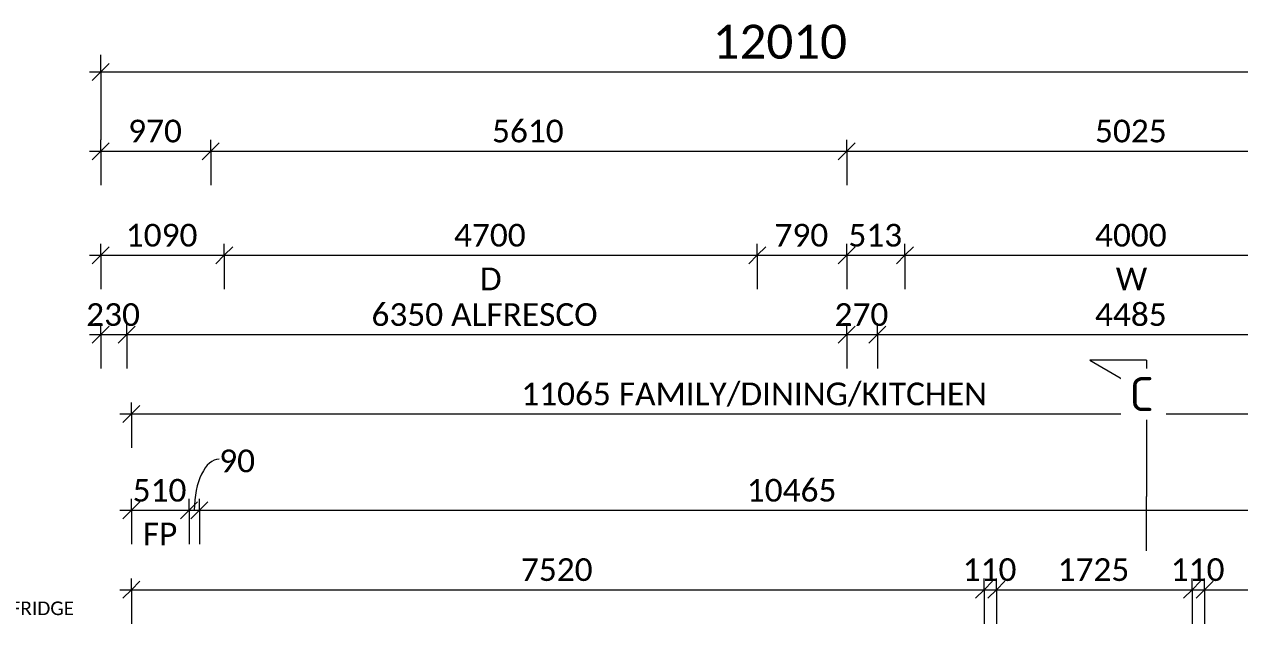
# Model space of a CAD drawing. Header units: millimetres. Extents: x 21880 to 46126, y 2095 to 35083.
# Drawn here: x 27301 to 38020, y 29795 to 35083 of the extents above; entities that cross this region are included whole.
import ezdxf

# ---------------------------------------------------------------- set-up
doc = ezdxf.new("R2010")
doc.units = ezdxf.units.MM
for name, color, linetype, lineweight in [('A-ANNO-DIMS', 211, 'Continuous', 9), ('A-ANNO-DIMS-100', 211, 'Continuous', 9), ('G-ANNO-SYMB', 111, 'Continuous', 9), ('G-ANNO-TEXT', 231, 'Continuous', 9)]:
    doc.layers.add(name, color=color, linetype=linetype, lineweight=lineweight)
doc.styles.add('Calibri_2', font='calibri.ttf', dxfattribs={"height": 120})
doc.styles.add('Calibri_4', font='calibri.ttf', dxfattribs={"height": 300})
doc.styles.add('Calibri_5', font='calibri.ttf', dxfattribs={"height": 200})
doc.styles.add('ISOCPEUR_1', font='ISOCPEUR.ttf', dxfattribs={"height": 300})
doc.dimstyles.new('2_0mm_Calibrii', dxfattribs={"dimscale": 304.8, "dimtxt": 235.469685, "dimasz": 0.492126, "dimexe": 0.328084, "dimexo": 0.0625, "dimgap": 0, "dimtad": 1, "dimdec": 0, "dimzin": 0, "dimdsep": 46, "dimtxsty": 'Calibri_5', "dimblk1": 'OBLIQUE', "dimblk2": 'OBLIQUE', "dimsah": 1, "dimcen": 0.09, "dimdle": 0.328084, "dimazin": 0, "dimtfac": 1, "dimtdec": 4, "dimtix": 1, "dimtmove": 0, "dimatfit": 3, "dimfxl": 0.984252, "dimfxlon": 1, "dimtvp": 1, "dimtolj": 1, "dimtzin": 0, "dimarcsym": 2})
doc.dimstyles.new('2_0mm_Calibrii_2', dxfattribs={"dimscale": 304.8, "dimtxt": 235.469685, "dimasz": 0.492126, "dimexe": 0.328084, "dimexo": 0.0625, "dimgap": 0, "dimtad": 1, "dimdec": 0, "dimzin": 0, "dimdsep": 46, "dimtxsty": 'Calibri_5', "dimblk1": 'OBLIQUE', "dimblk2": 'OBLIQUE', "dimsah": 1, "dimcen": 0.09, "dimdle": 0.328084, "dimazin": 0, "dimtfac": 1, "dimtdec": 4, "dimtix": 1, "dimtmove": 1, "dimatfit": 3, "dimfxl": 0.984252, "dimfxlon": 1, "dimtvp": 1, "dimtolj": 1, "dimtzin": 0, "dimarcsym": 2})
doc.dimstyles.new('3_0mm_CALIBRI', dxfattribs={"dimscale": 304.8, "dimtxt": 353.204527, "dimasz": 0.492126, "dimexe": 0.492126, "dimexo": 0.0625, "dimgap": 0, "dimtad": 1, "dimdec": 0, "dimzin": 0, "dimdsep": 46, "dimtxsty": 'Calibri_4', "dimblk1": 'OBLIQUE', "dimblk2": 'OBLIQUE', "dimsah": 1, "dimcen": 0.09, "dimdle": 0.328084, "dimazin": 0, "dimtfac": 1, "dimtdec": 4, "dimtix": 1, "dimtmove": 0, "dimatfit": 3, "dimfxl": 1.968504, "dimfxlon": 1, "dimtvp": 1, "dimtolj": 1, "dimtzin": 0, "dimarcsym": 2})

# ---------------------------------------------------------------- blocks, each defined once
blk = doc.blocks.new('DIMBLOCK1-1_ LOWER GROUND FLOOR')
at = {"layer": 'A-ANNO-DIMS-100'}
for p, q in [((27975, 34663), (27975, 34813)), ((27975, 34663), (28050, 34738)), ((39985, 34663), (39985, 34813)), ((39985, 34663), (40060, 34738)), ((27875, 34663), (40085, 34663)), ((27975, 34663), (27900, 34588)), ((27975, 34663), (27975, 34063)), ((39985, 34663), (39910, 34588)), ((39985, 34663), (39985, 34063))]:
    blk.add_line(p, q, dxfattribs=at)
at = {"layer": 'A-ANNO-DIMS-100', "color": 0, "insert": (33372, 35079), "char_height": 300, "width": 1459.14, "attachment_point": 1, "line_spacing_factor": 1.158048, "style": 'Calibri_4'}
blk.add_mtext('12010', dxfattribs=at)
blk = doc.blocks.new('_Oblique')
at = {"color": 0, "linetype": 'ByBlock', "lineweight": -2}
blk.add_line((-0.5, -0.5), (0.5, 0.5), dxfattribs=at)
blk = doc.blocks.new('DIMBLOCK3-1_ LOWER GROUND FLOOR')
at = {"layer": 'A-ANNO-DIMS-100'}
for p, q in [((27975, 33963), (27975, 34063)), ((27975, 33963), (28050, 34038)), ((28945, 33963), (28945, 34063)), ((28945, 33963), (29020, 34038)), ((27875, 33963), (28945, 33963)), ((27975, 33963), (27900, 33888)), ((27975, 33963), (27975, 33663)), ((28945, 33963), (28870, 33888)), ((28945, 33963), (28945, 33663))]:
    blk.add_line(p, q, dxfattribs=at)
at = {"layer": 'A-ANNO-DIMS-100', "color": 0, "insert": (28217, 34241), "char_height": 200, "width": 583.66, "attachment_point": 1, "line_spacing_factor": 1.158048, "style": 'Calibri_5'}
blk.add_mtext('970', dxfattribs=at)
blk = doc.blocks.new('DIMBLOCK4-1_ LOWER GROUND FLOOR')
at = {"layer": 'A-ANNO-DIMS-100'}
for p, q in [((28945, 33963), (28945, 34063)), ((28945, 33963), (29020, 34038)), ((34555, 33963), (34555, 34063)), ((34555, 33963), (34630, 34038)), ((28945, 33963), (28870, 33888)), ((28945, 33963), (34555, 33963)), ((28945, 33963), (28945, 33663)), ((34555, 33963), (34480, 33888)), ((34555, 33963), (34555, 33663))]:
    blk.add_line(p, q, dxfattribs=at)
at = {"layer": 'A-ANNO-DIMS-100', "color": 0, "insert": (31426, 34241), "char_height": 200, "width": 778.21, "attachment_point": 1, "line_spacing_factor": 1.158048, "style": 'Calibri_5'}
blk.add_mtext('5610', dxfattribs=at)
blk = doc.blocks.new('DIMBLOCK5-1_ LOWER GROUND FLOOR')
at = {"layer": 'A-ANNO-DIMS-100'}
for p, q in [((34555, 33963), (34555, 34063)), ((34555, 33963), (34630, 34038)), ((39580, 33963), (39580, 34063)), ((39580, 33963), (39655, 34038)), ((34555, 33963), (34480, 33888)), ((34555, 33963), (39580, 33963)), ((34555, 33963), (34555, 33663)), ((39580, 33963), (39505, 33888)), ((39580, 33963), (39580, 33663))]:
    blk.add_line(p, q, dxfattribs=at)
at = {"layer": 'A-ANNO-DIMS-100', "color": 0, "insert": (36744, 34241), "char_height": 200, "width": 778.21, "attachment_point": 1, "line_spacing_factor": 1.158048, "style": 'Calibri_5'}
blk.add_mtext('5025', dxfattribs=at)
blk = doc.blocks.new('DIMBLOCK24-1_ LOWER GROUND FLOOR')
at = {"layer": 'A-ANNO-DIMS-100'}
for p, q in [((27975, 33045), (27975, 33145)), ((29065, 33045), (29065, 33145)), ((27875, 33045), (29065, 33045)), ((27975, 33045), (27900, 32970)), ((27975, 33045), (28050, 33120)), ((27975, 33045), (27975, 32745)), ((29065, 33045), (28990, 32970)), ((29065, 33045), (29140, 33120)), ((29065, 33045), (29065, 32745))]:
    blk.add_line(p, q, dxfattribs=at)
at = {"layer": 'A-ANNO-DIMS-100', "color": 0, "insert": (28196, 33322), "char_height": 200, "width": 778.21, "attachment_point": 1, "line_spacing_factor": 1.158048, "style": 'Calibri_5'}
blk.add_mtext('1090', dxfattribs=at)
blk = doc.blocks.new('DIMBLOCK25-1_ LOWER GROUND FLOOR')
at = {"layer": 'A-ANNO-DIMS-100'}
for p, q in [((29065, 33045), (29065, 33145)), ((33765, 33045), (33765, 33145)), ((29065, 33045), (28990, 32970)), ((29065, 33045), (29140, 33120)), ((29065, 33045), (33765, 33045)), ((29065, 33045), (29065, 32745)), ((33765, 33045), (33690, 32970)), ((33765, 33045), (33840, 33120)), ((33765, 33045), (33765, 32745))]:
    blk.add_line(p, q, dxfattribs=at)
at = {"layer": 'A-ANNO-DIMS-100', "color": 0, "char_height": 200, "attachment_point": 1, "line_spacing_factor": 1.158048, "style": 'Calibri_5'}
for s, insert, width in [('4700', (31091, 33322), 778.21), ('D', (31319, 32936), 231.61)]:
    blk.add_mtext(s, dxfattribs=dict(at, insert=insert, width=width))
blk = doc.blocks.new('DIMBLOCK26-1_ LOWER GROUND FLOOR')
at = {"layer": 'A-ANNO-DIMS-100'}
for p, q in [((33765, 33045), (33765, 33145)), ((34555, 33045), (34555, 33145)), ((33765, 33045), (33690, 32970)), ((33765, 33045), (33840, 33120)), ((33765, 33045), (34555, 33045)), ((33765, 33045), (33765, 32745)), ((34555, 33045), (34480, 32970)), ((34555, 33045), (34630, 33120)), ((34555, 33045), (34555, 32745))]:
    blk.add_line(p, q, dxfattribs=at)
at = {"layer": 'A-ANNO-DIMS-100', "color": 0, "insert": (33917, 33322), "char_height": 200, "width": 583.66, "attachment_point": 1, "line_spacing_factor": 1.158048, "style": 'Calibri_5'}
blk.add_mtext('790', dxfattribs=at)
blk = doc.blocks.new('DIMBLOCK27-1_ LOWER GROUND FLOOR')
at = {"layer": 'A-ANNO-DIMS-100'}
for p, q in [((34555, 33045), (34555, 33145)), ((35068, 33045), (35068, 33145)), ((34555, 33045), (34480, 32970)), ((34555, 33045), (34630, 33120)), ((34555, 33045), (35068, 33045)), ((34555, 33045), (34555, 32745)), ((35068, 33045), (34993, 32970)), ((35068, 33045), (35143, 33120)), ((35068, 33045), (35068, 32745))]:
    blk.add_line(p, q, dxfattribs=at)
at = {"layer": 'A-ANNO-DIMS-100', "color": 0, "insert": (34569, 33322), "char_height": 200, "width": 583.66, "attachment_point": 1, "line_spacing_factor": 1.158048, "style": 'Calibri_5'}
blk.add_mtext('513', dxfattribs=at)
blk = doc.blocks.new('DIMBLOCK28-1_ LOWER GROUND FLOOR')
at = {"layer": 'A-ANNO-DIMS-100'}
for p, q in [((35068, 33045), (35068, 33145)), ((39068, 33045), (39068, 33145)), ((35068, 33045), (34993, 32970)), ((35068, 33045), (35143, 33120)), ((35068, 33045), (39068, 33045)), ((35068, 33045), (35068, 32745)), ((39068, 33045), (38993, 32970)), ((39068, 33045), (39143, 33120)), ((39068, 33045), (39068, 32745))]:
    blk.add_line(p, q, dxfattribs=at)
at = {"layer": 'A-ANNO-DIMS-100', "color": 0, "char_height": 200, "attachment_point": 1, "line_spacing_factor": 1.158048, "style": 'Calibri_5'}
for s, insert, width in [('4000', (36744, 33322), 778.21), ('W', (36927, 32936), 338.15)]:
    blk.add_mtext(s, dxfattribs=dict(at, insert=insert, width=width))
blk = doc.blocks.new('DIMBLOCK46-1_ LOWER GROUND FLOOR')
at = {"layer": 'A-ANNO-DIMS-100'}
for p, q in [((27975, 32345), (27975, 32445)), ((27975, 32345), (28050, 32420)), ((28205, 32345), (28205, 32445)), ((28205, 32345), (28280, 32420)), ((27875, 32345), (28205, 32345)), ((27975, 32345), (27900, 32270)), ((27975, 32345), (27975, 32045)), ((28205, 32345), (28130, 32270)), ((28205, 32345), (28205, 32045))]:
    blk.add_line(p, q, dxfattribs=at)
at = {"layer": 'A-ANNO-DIMS-100', "color": 0, "insert": (27847, 32622), "char_height": 200, "width": 583.66, "attachment_point": 1, "line_spacing_factor": 1.158048, "style": 'Calibri_5'}
blk.add_mtext('230', dxfattribs=at)
blk = doc.blocks.new('DIMBLOCK47-1_ LOWER GROUND FLOOR')
at = {"layer": 'A-ANNO-DIMS-100'}
for p, q in [((28205, 32345), (28205, 32445)), ((28205, 32345), (28280, 32420)), ((34555, 32345), (34555, 32445)), ((34555, 32345), (34630, 32420)), ((28205, 32345), (28130, 32270)), ((28205, 32345), (34555, 32345)), ((28205, 32345), (28205, 32045)), ((34555, 32345), (34480, 32270)), ((34555, 32345), (34555, 32045))]:
    blk.add_line(p, q, dxfattribs=at)
at = {"layer": 'A-ANNO-DIMS-100', "color": 0, "insert": (30363, 32622), "char_height": 200, "width": 2441.16, "attachment_point": 1, "line_spacing_factor": 1.158048, "style": 'Calibri_5'}
blk.add_mtext('6350 ALFRESCO', dxfattribs=at)
blk = doc.blocks.new('DIMBLOCK48-1_ LOWER GROUND FLOOR')
at = {"layer": 'A-ANNO-DIMS-100'}
for p, q in [((34555, 32345), (34555, 32445)), ((34555, 32345), (34630, 32420)), ((34825, 32345), (34825, 32445)), ((34825, 32345), (34900, 32420)), ((34555, 32345), (34480, 32270)), ((34555, 32345), (34825, 32345)), ((34555, 32345), (34555, 32045)), ((34825, 32345), (34750, 32270)), ((34825, 32345), (34825, 32045))]:
    blk.add_line(p, q, dxfattribs=at)
at = {"layer": 'A-ANNO-DIMS-100', "color": 0, "insert": (34447, 32622), "char_height": 200, "width": 583.66, "attachment_point": 1, "line_spacing_factor": 1.158048, "style": 'Calibri_5'}
blk.add_mtext('270', dxfattribs=at)
blk = doc.blocks.new('DIMBLOCK49-1_ LOWER GROUND FLOOR')
at = {"layer": 'A-ANNO-DIMS-100'}
for p, q in [((34825, 32345), (34825, 32445)), ((34825, 32345), (34900, 32420)), ((39310, 32345), (39310, 32445)), ((39310, 32345), (39385, 32420)), ((34825, 32345), (34750, 32270)), ((34825, 32345), (39310, 32345)), ((34825, 32345), (34825, 32045)), ((39310, 32345), (39235, 32270)), ((39310, 32345), (39310, 32045))]:
    blk.add_line(p, q, dxfattribs=at)
at = {"layer": 'A-ANNO-DIMS-100', "color": 0, "insert": (36744, 32622), "char_height": 200, "width": 778.21, "attachment_point": 1, "line_spacing_factor": 1.158048, "style": 'Calibri_5'}
blk.add_mtext('4485', dxfattribs=at)
blk = doc.blocks.new('DIMBLOCK51-1_ LOWER GROUND FLOOR')
at = {"layer": 'A-ANNO-DIMS-100'}
for p, q in [((28245, 31645), (28245, 31745)), ((39310, 31645), (39310, 31745)), ((28145, 31645), (39410, 31645)), ((28245, 31645), (28170, 31570)), ((28245, 31645), (28320, 31720)), ((28245, 31645), (28245, 31345)), ((39310, 31645), (39235, 31570)), ((39310, 31645), (39385, 31720)), ((39310, 31645), (39310, 31345))]:
    blk.add_line(p, q, dxfattribs=at)
at = {"layer": 'A-ANNO-DIMS-100', "color": 0, "insert": (31684, 31922), "char_height": 200, "width": 5025.93, "attachment_point": 1, "line_spacing_factor": 1.158048, "style": 'Calibri_5'}
blk.add_mtext('11065 FAMILY/DINING/KITCHEN', dxfattribs=at)
blk = doc.blocks.new('DIMBLOCK52-1_ LOWER GROUND FLOOR')
at = {"layer": 'A-ANNO-DIMS-100'}
for p, q in [((28245, 30795), (28245, 30895)), ((28755, 30795), (28755, 30895)), ((28145, 30795), (28755, 30795)), ((28245, 30795), (28170, 30720)), ((28245, 30795), (28320, 30870)), ((28245, 30795), (28245, 30495)), ((28755, 30795), (28680, 30720)), ((28755, 30795), (28830, 30870)), ((28755, 30795), (28755, 30495))]:
    blk.add_line(p, q, dxfattribs=at)
at = {"layer": 'A-ANNO-DIMS-100', "color": 0, "char_height": 200, "attachment_point": 1, "line_spacing_factor": 1.158048, "style": 'Calibri_5'}
for s, insert, width in [('510', (28257, 31072), 583.66), ('FP', (28346, 30686), 370.58)]:
    blk.add_mtext(s, dxfattribs=dict(at, insert=insert, width=width))
blk = doc.blocks.new('DIMBLOCK53-1_ LOWER GROUND FLOOR')
at = {"layer": 'A-ANNO-DIMS-100'}
for p, q in [((28755, 30795), (28755, 30895)), ((28845, 30795), (28845, 30895)), ((28755, 30795), (28680, 30720)), ((28755, 30795), (28830, 30870)), ((28755, 30795), (28845, 30795)), ((28755, 30795), (28755, 30495)), ((28845, 30795), (28770, 30720)), ((28845, 30795), (28920, 30870)), ((28845, 30795), (28845, 30495))]:
    blk.add_line(p, q, dxfattribs=at)
blk.add_ellipse((29020, 30795), major_axis=(0, 452), ratio=0.486166, start_param=0, end_param=1.570796, dxfattribs=at)
at = {"layer": 'A-ANNO-DIMS-100', "color": 0, "insert": (29020, 31331), "char_height": 200, "width": 389.1, "attachment_point": 1, "line_spacing_factor": 1.158048, "style": 'Calibri_5'}
blk.add_mtext('90', dxfattribs=at)
blk = doc.blocks.new('DIMBLOCK54-1_ LOWER GROUND FLOOR')
at = {"layer": 'A-ANNO-DIMS-100'}
for p, q in [((28845, 30795), (28845, 30895)), ((39310, 30795), (39310, 30895)), ((28845, 30795), (28770, 30720)), ((28845, 30795), (28920, 30870)), ((28845, 30795), (39410, 30795)), ((28845, 30795), (28845, 30495)), ((39310, 30795), (39235, 30720)), ((39310, 30795), (39385, 30870)), ((39310, 30795), (39310, 30495))]:
    blk.add_line(p, q, dxfattribs=at)
at = {"layer": 'A-ANNO-DIMS-100', "color": 0, "insert": (33673, 31072), "char_height": 200, "width": 972.76, "attachment_point": 1, "line_spacing_factor": 1.158048, "style": 'Calibri_5'}
blk.add_mtext('10465', dxfattribs=at)
blk = doc.blocks.new('DIMBLOCK55-1_ LOWER GROUND FLOOR')
at = {"layer": 'A-ANNO-DIMS-100'}
for p, q in [((28245, 30095), (28245, 30195)), ((28245, 30095), (28320, 30170)), ((35765, 30095), (35765, 30195)), ((35765, 30095), (35840, 30170)), ((28145, 30095), (35765, 30095)), ((28245, 30095), (28170, 30020)), ((28245, 30095), (28245, 29795)), ((35765, 30095), (35690, 30020)), ((35765, 30095), (35765, 29795))]:
    blk.add_line(p, q, dxfattribs=at)
at = {"layer": 'A-ANNO-DIMS-100', "color": 0, "insert": (31681, 30372), "char_height": 200, "width": 778.21, "attachment_point": 1, "line_spacing_factor": 1.158048, "style": 'Calibri_5'}
blk.add_mtext('7520', dxfattribs=at)
blk = doc.blocks.new('DIMBLOCK56-1_ LOWER GROUND FLOOR')
at = {"layer": 'A-ANNO-DIMS-100'}
for p, q in [((35765, 30095), (35765, 30195)), ((35765, 30095), (35840, 30170)), ((35875, 30095), (35875, 30195)), ((35875, 30095), (35950, 30170)), ((35765, 30095), (35690, 30020)), ((35765, 30095), (35875, 30095)), ((35765, 30095), (35765, 29795)), ((35875, 30095), (35800, 30020)), ((35875, 30095), (35875, 29795))]:
    blk.add_line(p, q, dxfattribs=at)
at = {"layer": 'A-ANNO-DIMS-100', "color": 0, "insert": (35577, 30372), "char_height": 200, "width": 583.66, "attachment_point": 1, "line_spacing_factor": 1.158048, "style": 'Calibri_5'}
blk.add_mtext('110', dxfattribs=at)
blk = doc.blocks.new('DIMBLOCK57-1_ LOWER GROUND FLOOR')
at = {"layer": 'A-ANNO-DIMS-100'}
for p, q in [((35875, 30095), (35875, 30195)), ((35875, 30095), (35950, 30170)), ((37600, 30095), (37600, 30195)), ((37600, 30095), (37675, 30170)), ((35875, 30095), (35800, 30020)), ((35875, 30095), (37600, 30095)), ((35875, 30095), (35875, 29795)), ((37600, 30095), (37525, 30020)), ((37600, 30095), (37600, 29795))]:
    blk.add_line(p, q, dxfattribs=at)
at = {"layer": 'A-ANNO-DIMS-100', "color": 0, "insert": (36414, 30372), "char_height": 200, "width": 778.21, "attachment_point": 1, "line_spacing_factor": 1.158048, "style": 'Calibri_5'}
blk.add_mtext('1725', dxfattribs=at)
blk = doc.blocks.new('DIMBLOCK58-1_ LOWER GROUND FLOOR')
at = {"layer": 'A-ANNO-DIMS-100'}
for p, q in [((37600, 30095), (37600, 30195)), ((37600, 30095), (37675, 30170)), ((37710, 30095), (37710, 30195)), ((37710, 30095), (37785, 30170)), ((37600, 30095), (37525, 30020)), ((37600, 30095), (37710, 30095)), ((37600, 30095), (37600, 29795)), ((37710, 30095), (37635, 30020)), ((37710, 30095), (37710, 29795))]:
    blk.add_line(p, q, dxfattribs=at)
at = {"layer": 'A-ANNO-DIMS-100', "color": 0, "insert": (37412, 30372), "char_height": 200, "width": 583.66, "attachment_point": 1, "line_spacing_factor": 1.158048, "style": 'Calibri_5'}
blk.add_mtext('110', dxfattribs=at)
blk = doc.blocks.new('DIMBLOCK59-1_ LOWER GROUND FLOOR')
at = {"layer": 'A-ANNO-DIMS-100'}
for p, q in [((37710, 30095), (37710, 30195)), ((37710, 30095), (37785, 30170)), ((39310, 30095), (39310, 30195)), ((39310, 30095), (39385, 30170)), ((37710, 30095), (37635, 30020)), ((37710, 30095), (39410, 30095)), ((37710, 30095), (37710, 29795)), ((39310, 30095), (39235, 30020)), ((39310, 30095), (39310, 29795))]:
    blk.add_line(p, q, dxfattribs=at)
at = {"layer": 'A-ANNO-DIMS-100', "color": 0, "insert": (38186, 30372), "char_height": 200, "width": 778.21, "attachment_point": 1, "line_spacing_factor": 1.158048, "style": 'Calibri_5'}
blk.add_mtext('1600', dxfattribs=at)
blk = doc.blocks.new('Section - Atria Section Head - Tail-1417894-1_ LOWER GROUND FLOOR')
at = {"layer": 'G-ANNO-SYMB'}
for p, q in [((-12, 5), (-9.11, 0)), ((-12, 0), (-12, 5)), ((-12, 0), (0, 0))]:
    blk.add_line(p, q, dxfattribs=at)

msp = doc.modelspace()

# ---------------------------------------------------------------- linework, layer by layer
at = {"layer": 'G-ANNO-SYMB'}
msp.add_line((37198.6, 30438.9), (37198.6, 30918.2), dxfattribs=at)

# ---------------------------------------------------------------- block references
at = {"layer": 'G-ANNO-SYMB', "extrusion": (0, 0, -1), "xscale": 99.99999999999993, "yscale": 99.99999999999993, "zscale": 99.99999999999993, "rotation": 270.0000000000002}
msp.add_blockref('Section - Atria Section Head - Tail-1417894-1_ LOWER GROUND FLOOR', (-37198.6, 30918.2), dxfattribs=at)

# ---------------------------------------------------------------- texts
at = {"layer": 'G-ANNO-TEXT', "color": 7, "insert": (25039.3, 29990.5), "char_height": 120, "width": 3359.071, "attachment_point": 1, "style": 'Calibri_2'}
msp.add_mtext('DENOTES WATER POINT TO FRIDGE', dxfattribs=at)

# ---------------------------------------------------------------- dimensions: what is measured, and where the dimension line sits
at = {"layer": 'A-ANNO-DIMS'}
for base, p1, p2, dimstyle, override, picture, middle in [((39985.4, 34663.3), (27975.4, 34063.3), (39985.4, 34063.3), '3_0mm_CALIBRI', {"dimpost": '<>', "dimfxl": 12010}, 'DIMBLOCK1-1_ LOWER GROUND FLOOR', (33980.4, 34817)), ((28945.4, 33963.3), (27975.4, 33663.3), (28945.4, 33663.3), '2_0mm_Calibrii', {"dimpost": '<>', "dimfxl": 969.999999}, 'DIMBLOCK3-1_ LOWER GROUND FLOOR', (28460.4, 34065.8)), ((34555.4, 33963.3), (28945.4, 33663.3), (34555.4, 33663.3), '2_0mm_Calibrii', {"dimpost": '<>', "dimfxl": 5610.000001}, 'DIMBLOCK4-1_ LOWER GROUND FLOOR', (31750.4, 34065.8)), ((39580.4, 33963.3), (34555.4, 33663.3), (39580.4, 33663.3), '2_0mm_Calibrii', {"dimpost": '<>', "dimfxl": 5025}, 'DIMBLOCK5-1_ LOWER GROUND FLOOR', (37067.9, 34065.8)), ((29065.4, 33045.3), (27975.4, 32745.3), (29065.4, 32745.3), '2_0mm_Calibrii', {"dimpost": '<>', "dimfxl": 1089.999999}, 'DIMBLOCK24-1_ LOWER GROUND FLOOR', (28520.4, 33147.7)), ((34555.4, 33045.3), (33765.4, 32745.3), (34555.4, 32745.3), '2_0mm_Calibrii', {"dimpost": '<>', "dimfxl": 790.000001}, 'DIMBLOCK26-1_ LOWER GROUND FLOOR', (34160.4, 33147.7)), ((35067.9455065, 33045.2751251), (34555.4455064, 32745.2751251), (35067.9455065, 32745.2751251), '2_0mm_Calibrii', {"dimpost": '<>', "dimfxl": 512.5}, 'DIMBLOCK27-1_ LOWER GROUND FLOOR', (34811.6955065, 33147.7366637)), ((28205.4, 32345.3), (27975.4, 32045.3), (28205.4, 32045.3), '2_0mm_Calibrii', {"dimpost": '<>', "dimfxl": 230}, 'DIMBLOCK46-1_ LOWER GROUND FLOOR', (28090.4, 32447.7)), ((34555.4, 32345.3), (28205.4, 32045.3), (34555.4, 32045.3), '2_0mm_Calibrii', {"dimpost": '<>ALFRESCO', "dimfxl": 6350}, 'DIMBLOCK47-1_ LOWER GROUND FLOOR', (31380.4, 32447.7)), ((34825.4, 32345.3), (34555.4, 32045.3), (34825.4, 32045.3), '2_0mm_Calibrii', {"dimpost": '<>', "dimfxl": 270}, 'DIMBLOCK48-1_ LOWER GROUND FLOOR', (34690.4, 32447.7)), ((39310.4, 32345.3), (34825.4, 32045.3), (39310.4, 32045.3), '2_0mm_Calibrii', {"dimpost": '<>', "dimfxl": 4485}, 'DIMBLOCK49-1_ LOWER GROUND FLOOR', (37067.9, 32447.7)), ((39310.4, 31645.3), (28245.4, 31345.3), (39310.4, 31345.3), '2_0mm_Calibrii', {"dimpost": '<>FAMILY/DINING/KITCHEN', "dimfxl": 11065}, 'DIMBLOCK51-1_ LOWER GROUND FLOOR', (33777.9, 31780)), ((39310.4, 30794.8), (28845.4, 30494.8), (39310.4, 30494.8), '2_0mm_Calibrii', {"dimpost": '<>', "dimfxl": 10465}, 'DIMBLOCK54-1_ LOWER GROUND FLOOR', (34077.9, 30897.3)), ((35765.4, 30094.8), (28245.4, 29794.8), (35765.4, 29794.8), '2_0mm_Calibrii', {"dimpost": '<>', "dimfxl": 7520}, 'DIMBLOCK55-1_ LOWER GROUND FLOOR', (32005.4, 30197.3)), ((35875.4, 30094.8), (35765.4, 29794.8), (35875.4, 29794.8), '2_0mm_Calibrii', {"dimpost": '<>', "dimfxl": 110}, 'DIMBLOCK56-1_ LOWER GROUND FLOOR', (35820.4, 30197.3)), ((37600.4, 30094.8), (35875.4, 29794.8), (37600.4, 29794.8), '2_0mm_Calibrii', {"dimpost": '<>', "dimfxl": 1725}, 'DIMBLOCK57-1_ LOWER GROUND FLOOR', (36737.9, 30197.3)), ((37710.4, 30094.8), (37600.4, 29794.8), (37710.4, 29794.8), '2_0mm_Calibrii', {"dimpost": '<>', "dimfxl": 110}, 'DIMBLOCK58-1_ LOWER GROUND FLOOR', (37655.4, 30197.3)), ((39310.4, 30094.8), (37710.4, 29794.8), (39310.4, 29794.8), '2_0mm_Calibrii', {"dimpost": '<>', "dimfxl": 1600}, 'DIMBLOCK59-1_ LOWER GROUND FLOOR', (38510.4, 30197.3))]:
    dim = msp.add_linear_dim(base=base, p1=p1, p2=p2, dimstyle=dimstyle, override=override, dxfattribs=at)
    dim.commit()
    dim.dimension.update_dxf_attribs({"geometry": picture, "text_midpoint": middle})
for base, p1, p2, text, override, picture, middle in [((33765.4, 33045.3), (29065.4, 32745.3), (33765.4, 32745.3), '<>\\XD', {"dimpost": '<>', "dimfxl": 4700}, 'DIMBLOCK25-1_ LOWER GROUND FLOOR', (31415.4, 33045.3)), ((39067.9, 33045.3), (35067.9, 32745.3), (39067.9, 32745.3), '<>\\XW', {"dimpost": '<>', "dimfxl": 4000}, 'DIMBLOCK28-1_ LOWER GROUND FLOOR', (37067.9, 33045.3)), ((28755.4, 30794.8), (28245.4, 30494.8), (28755.4, 30494.8), '<>\\XFP', {"dimpost": '<>', "dimfxl": 510}, 'DIMBLOCK52-1_ LOWER GROUND FLOOR', (28500.4, 30794.8))]:
    dim = msp.add_linear_dim(base=base, p1=p1, p2=p2, text=text, dimstyle='2_0mm_Calibrii', override=override, dxfattribs=at)
    dim.commit()
    dim.dimension.update_dxf_attribs({"geometry": picture, "text_midpoint": middle})
dim = msp.add_linear_dim(base=(28845.4, 30794.8), p1=(28755.4, 30494.8), p2=(28845.4, 30494.8), dimstyle='2_0mm_Calibrii_2', override={"dimpost": '<>', "dimfxl": 90}, dxfattribs=at)
dim.commit()
dim.dimension.update_dxf_attribs({"geometry": 'DIMBLOCK53-1_ LOWER GROUND FLOOR', "text_midpoint": (29214.6, 31197.5), "dimtype": 160})

# ---------------------------------------------------------------- next in the draw order: texts
at = {"layer": 'G-ANNO-SYMB', "insert": (37047.8, 31970.4), "char_height": 300, "width": 248.523, "attachment_point": 1, "style": 'ISOCPEUR_1', "bg_fill": 3, "box_fill_scale": 1.25, "bg_fill_color": 9, "bg_fill_true_color": 13158600, "bg_fill_transparency": 0}
msp.add_mtext('C', dxfattribs=at)

doc.saveas('drawing.dxf')
